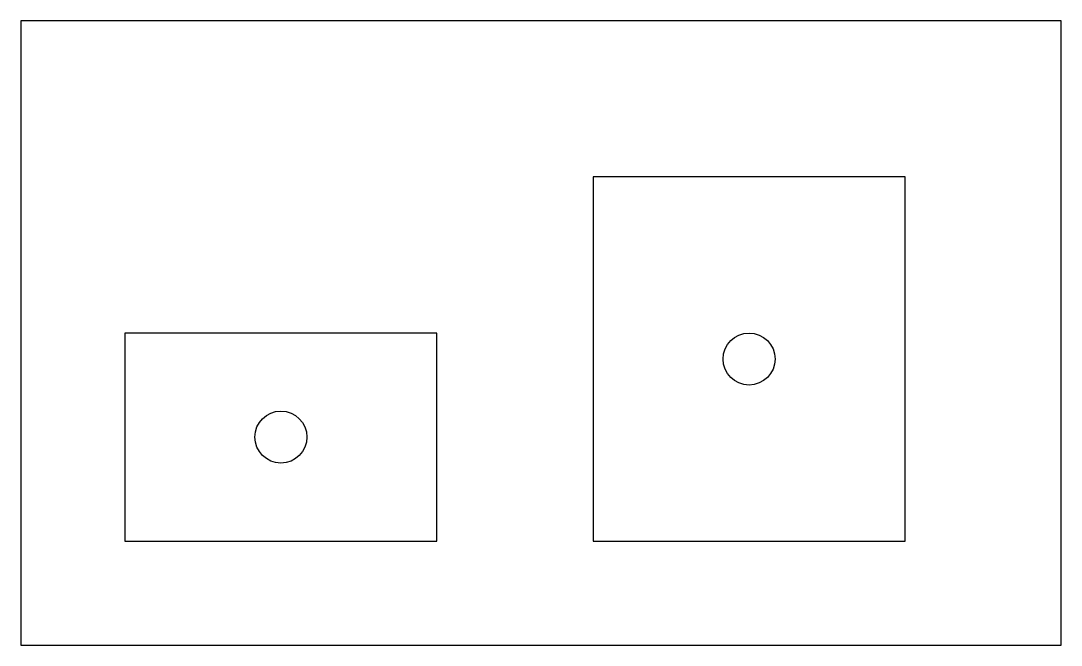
# Model space of a CAD drawing. Header units: millimetres. Extents: x 0 to 200, y 0 to 120.
import ezdxf

# ---------------------------------------------------------------- set-up
doc = ezdxf.new("R2010")
doc.units = ezdxf.units.MM

msp = doc.modelspace()

# ---------------------------------------------------------------- linework, layer by layer
for points in [[(0, 0), (200, 0), (200, 120), (0, 120)], [(110, 20), (170, 20), (170, 90), (110, 90)], [(20, 20), (80, 20), (80, 60), (20, 60)]]:
    msp.add_lwpolyline(points, close=True)
for centre in [(140, 55), (50, 40)]:
    msp.add_circle(centre, 5)

doc.saveas('drawing.dxf')
